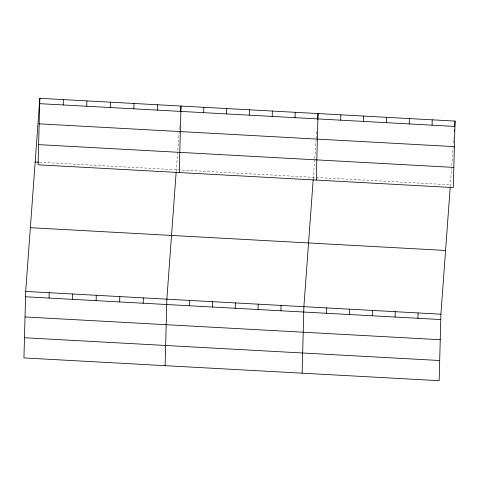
<?xml version="1.0" encoding="UTF-8"?>
<svg xmlns="http://www.w3.org/2000/svg" width="479" height="479" viewBox="0 0 479 479"><rect width="100%" height="100%" fill="white"/><g stroke="black" fill="none" stroke-linecap="round" stroke-linejoin="round"><path stroke-width="0.36" stroke-dasharray="2.4 1.8" d="M176.23 171.272L179.631 124.881M313.254 178.787L314.685 159.19M314.739 158.465L316.176 138.91M316.224 138.186L316.757 130.947M450.272 186.301L453.14 147.149M453.457 142.808L453.829 137.736M39.583 162.279L450.38 184.81"/><path stroke-width="0.72" d="M39.841 98.309L38.098 164.806L453.308 187.576L455.05 121.079L39.841 98.309L25.692 291.424L23.95 357.921L439.159 380.691L440.902 314.194L450.218 187.044M49.08 298.07L49.217 292.711M63.228 104.955L63.366 99.602M72.61 299.357L72.748 294.004M86.759 106.248L86.897 100.889M96.135 300.65L96.279 295.292M110.284 107.535L110.427 102.183M119.666 301.938L119.804 296.585M133.815 108.829L133.952 103.47M143.197 303.231L143.335 297.872M157.34 110.116L157.483 104.763M165.123 365.663L166.866 299.165L176.176 172.015M179.272 172.548L181.008 106.051L180.589 111.847M189.558 305.776L189.702 300.417M203.707 112.661L203.844 107.302M212.395 307.027L212.538 301.668M226.543 113.912L226.687 108.553M235.231 308.278L235.375 302.92M249.379 115.164L249.523 109.811M258.067 309.53L258.211 304.171M272.216 116.415L272.359 111.062M280.904 310.781L281.047 305.428M295.052 117.672L295.196 112.314M302.141 373.177L303.884 306.68L313.2 179.529M316.29 180.062L318.032 113.565L317.607 119.361M326.576 313.29L326.72 307.931M340.725 120.175L340.868 114.816M349.419 314.541L349.556 309.183M363.561 121.427L363.705 116.074M372.255 315.793L372.393 310.434M386.397 122.678L386.541 117.325M395.091 317.044L395.229 311.691M409.234 123.929L409.377 118.576M417.928 318.296L418.065 312.943M432.076 125.187L432.214 119.828M454.308 131.216L454.415 129.773M454.625 126.875L455.05 121.079M39.697 103.668L454.912 126.438M39.17 123.839L454.379 146.616M38.625 144.628L453.835 167.405M35.171 162.034L38.847 162.237M30.363 227.693L445.572 250.469M25.692 291.424L440.902 314.194M25.549 296.776L440.764 319.547M25.022 316.954L440.231 339.725M24.477 337.743L439.692 360.513"/></g></svg>
